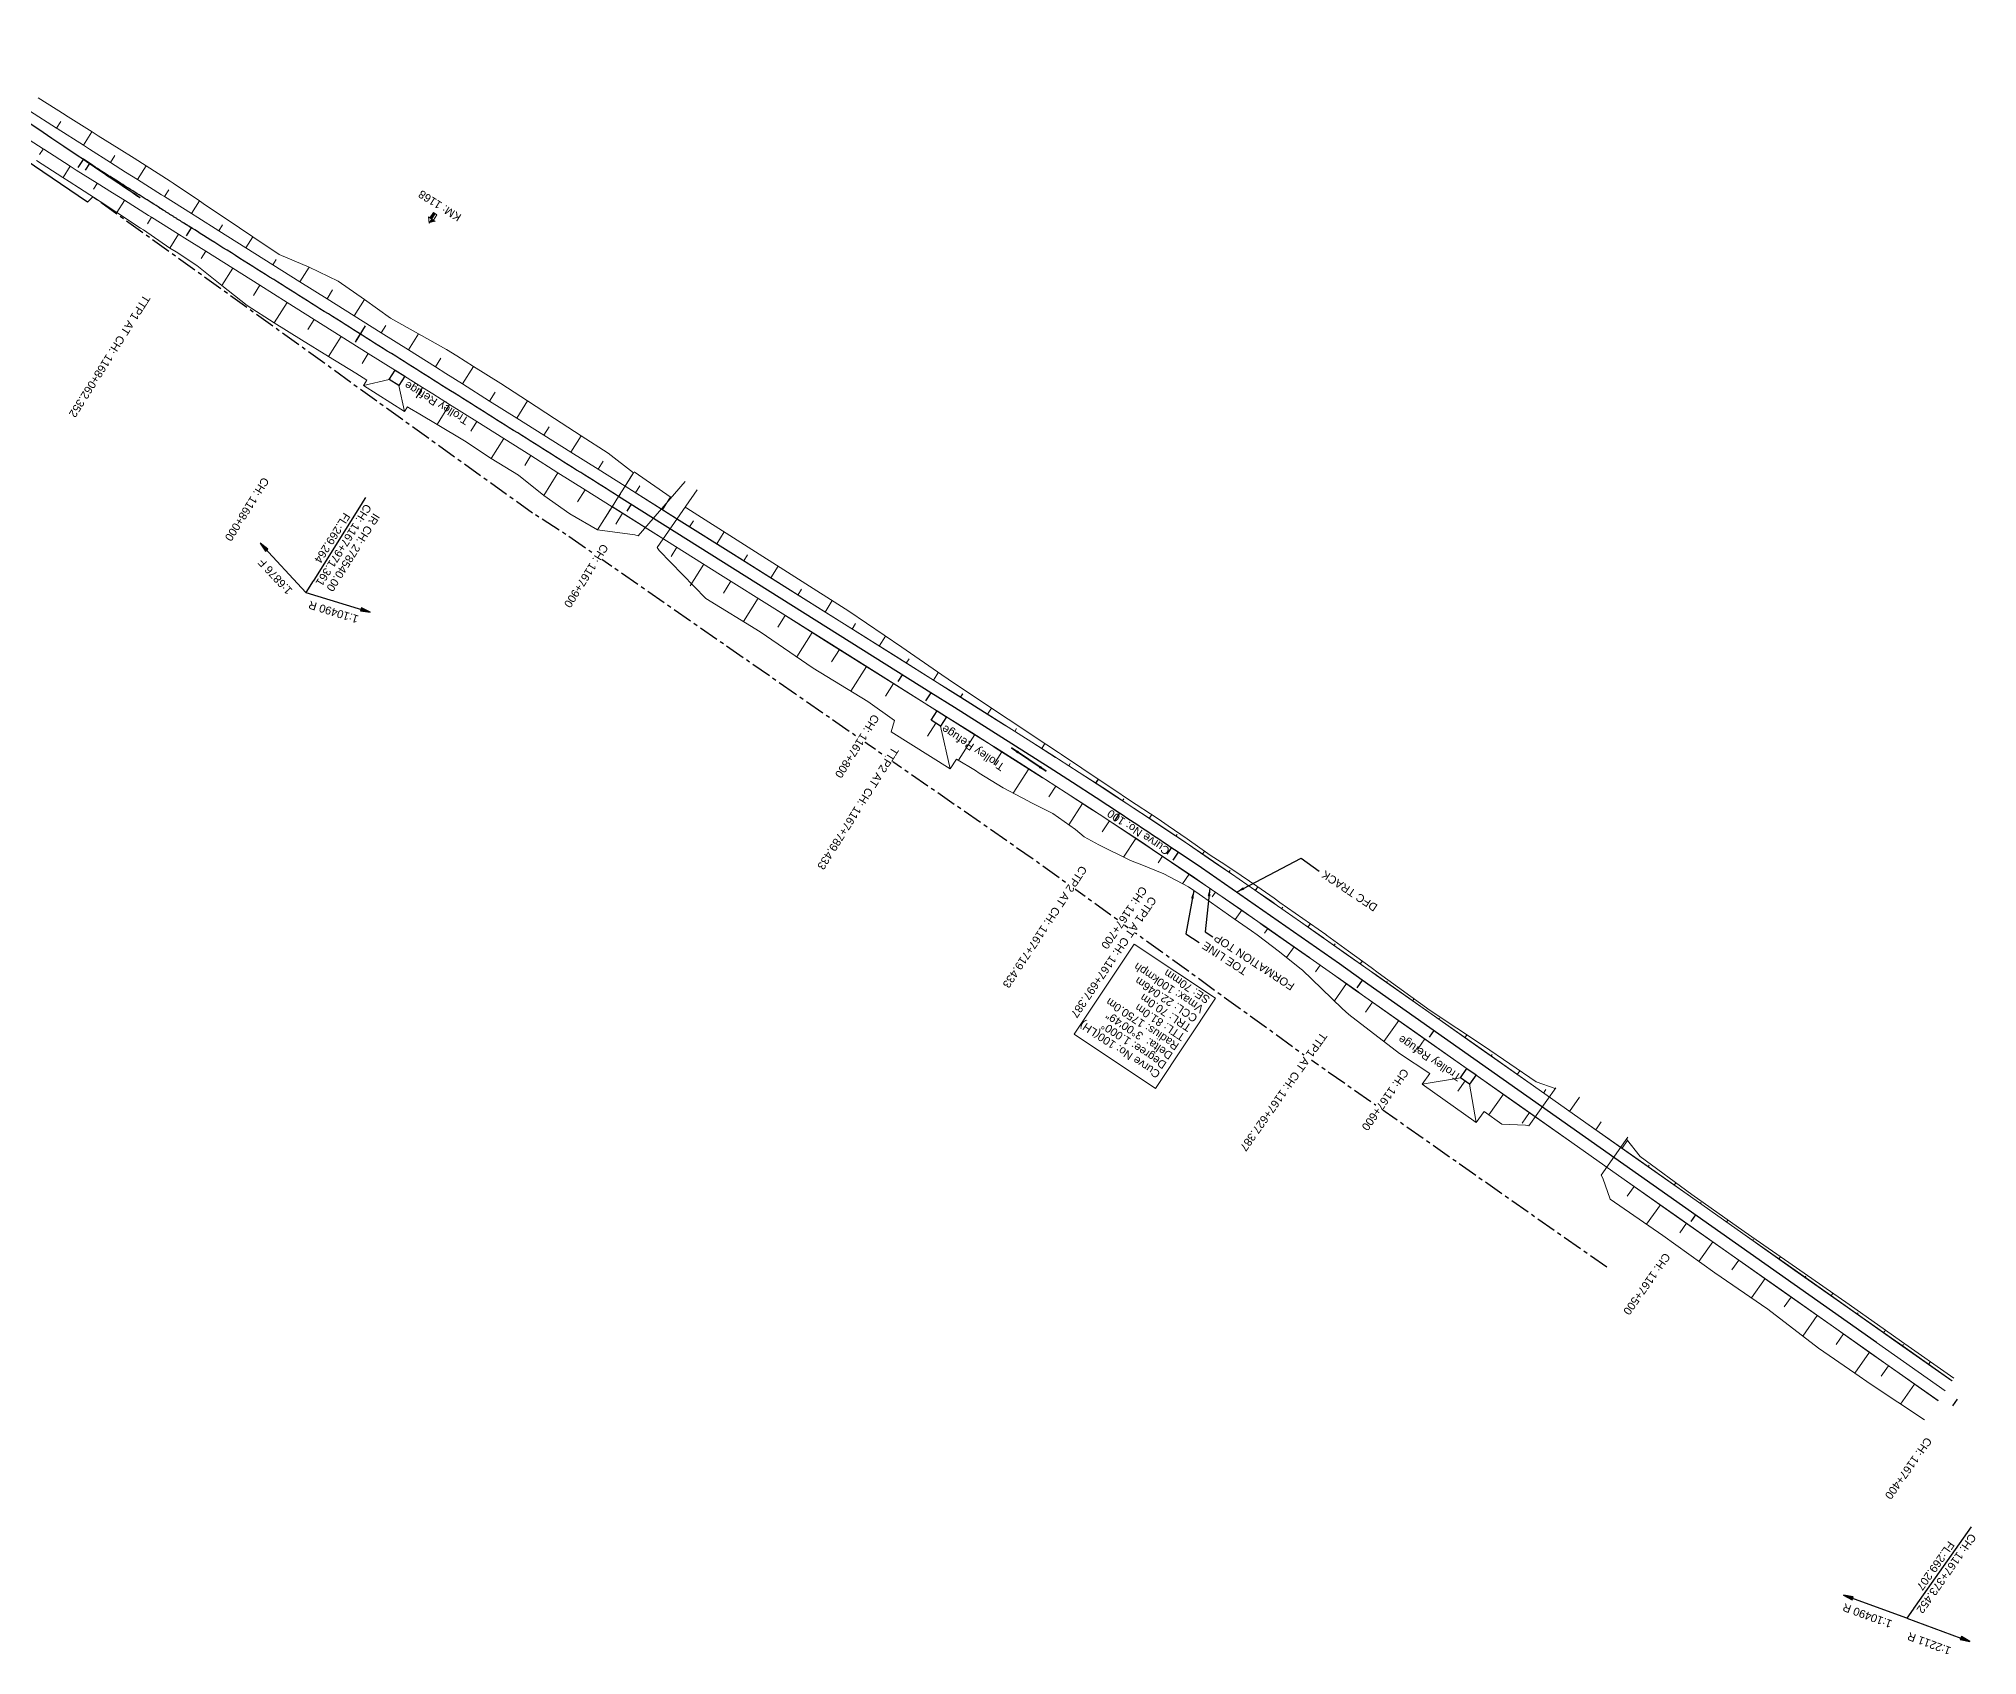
# Model space of a CAD drawing. Header units: metres. Extents: x 658374 to 662614, y 3366768 to 3369818.
# Drawn here: x 662008 to 662614, y 3366768 to 3367273 of the extents above; entities that cross this region are included whole.
import ezdxf
from ezdxf.enums import TextEntityAlignment as Align

# ---------------------------------------------------------------- set-up
doc = ezdxf.new("R2010")
doc.units = ezdxf.units.M
doc.header["$MEASUREMENT"] = 0
doc.linetypes.add('CENTER', pattern=[2, 1.25, -0.25, 0.25, -0.25])
for name, color, linetype, lineweight in [('_0', 7, 'Continuous', 0), ('C-ALIG-LABL-DG', 1, 'Continuous', 25), ('C-ALIG-LABL-DG-MARK', 1, 'Continuous', 25), ('Chainage', 7, 'Continuous', 0), ('Km post', 1, 'Continuous', 13), ('Proposed Curve_Details', 10, 'Continuous', 0), ('PROPOSED DFC TRACK', 1, 'Continuous', 0), ('PROPOSED DFCC TOE LINE', 239, 'Continuous', 0), ('PROPOSED DFCC TOE SLOPES', 239, 'Continuous', 0), ('PROPOSED DFCC TRACK', 1, 'Continuous', 0), ('PROPOSED GRADES IN PLAN', 10, 'Continuous', 0)]:
    doc.layers.add(name, color=color, linetype=linetype, lineweight=lineweight)
for name, color, linetype in [('DFCC Boundary', 6, 'CENTER'), ('PROPOSED DFCC FORMATION LINE', 187, 'Continuous'), ('PROPOSED FORMATION LINE - PLAN', 187, 'Continuous'), ('Trolley Refuse', 10, 'Continuous')]:
    doc.layers.add(name, color=color, linetype=linetype)
doc.styles.add('ARIAL', font='arial.ttf')
doc.styles.get("Standard").update_dxf_attribs({"font": 'arial.ttf'})
doc.styles.add('Style-Arial', font='arial.ttf')
doc.dimstyles.new('ISO-25', dxfattribs={"dimtxt": 2.5, "dimasz": 2.5, "dimexe": 1.25, "dimexo": 0.625, "dimtad": 1, "dimtxsty": 'Standard', "dimcen": 2.5, "dimadec": 0, "dimazin": 0, "dimtfac": 1, "dimtmove": 0, "dimatfit": 3, "dimfxl": 1, "dimarcsym": 0})

# ---------------------------------------------------------------- blocks, each defined once
blk = doc.blocks.new('Direction')
h = blk.add_hatch(color=256)
h.dxf.hatch_style = 1
h.paths.add_polyline_path([(-5.54, 0), (-4.75, -0.13), (-4.75, 0.13)])
blk.add_lwpolyline([(-5.54, 0), (-4.75, -0.13), (-4.75, 0.13)], close=True)
blk.add_lwpolyline([(0, 0), (-5.54, 0)])
blk = doc.blocks.new('Tick Hor')
blk.add_lwpolyline([(-0.5, 0), (0.5, 0)])
blk = doc.blocks.new('KM Post')
at = {"layer": 'Km post', "lineweight": 13}
h = blk.add_hatch(color=256, dxfattribs=at)
h.paths.add_polyline_path([(0, -8.9), (1.6, -8.9), (1.6, -3.8), (0, -3.8)])
h.paths.add_polyline_path([(0, -3.8), (0, 0), (-3.4, -3.8)])
for p, q in [((0, -8.9), (0, 0)), ((3.1, -3.8), (0, 0)), ((3.1, -3.8), (-3.4, -3.8))]:
    blk.add_line(p, q, dxfattribs=at)
blk.add_lwpolyline([(1.6, -3.8), (1.6, -8.9), (-1.6, -8.9), (-1.6, -3.8)], dxfattribs=at)

msp = doc.modelspace()

# ---------------------------------------------------------------- linework, layer by layer
msp.add_lwpolyline([(662023.4701, 3367222.2834), (661992.8327, 3367243.0475)])
at = {"linetype": 'CENTER', "ltscale": 5}
msp.add_lwpolyline([(662162.4923, 3367125.1074), (662025.097, 3367223.9655), (662023.4451, 3367222.3016)], dxfattribs=at)
at = {"layer": '_0', "color": 12, "linetype": 'Continuous', "lineweight": 0, "flags": 128}
msp.add_lwpolyline([(662603.7995, 3366850.8381), (662582.4051, 3366865.9181)], dxfattribs=at)
at = {"layer": 'C-ALIG-LABL-DG', "color": 1, "linetype": 'Continuous', "lineweight": 25}
for p, q in [((662024.0126, 3367234.3871), (662022.671, 3367232.2775)), ((662108.6316, 3367181.0992), (662107.3008, 3367178.9829)), ((662193.2847, 3367127.8651), (662191.9538, 3367125.7488)), ((662277.9377, 3367074.6311), (662276.6068, 3367072.5147)), ((662362.0698, 3367020.586), (662360.6738, 3367018.5121)), ((662444.1033, 3366963.4013), (662442.663, 3366961.3579)), ((662525.8395, 3366905.7888), (662524.3992, 3366903.7454)), ((662607.5757, 3366848.1764), (662606.1354, 3366846.133))]:
    msp.add_line(p, q, dxfattribs=at)
at = {"layer": 'C-ALIG-LABL-DG-MARK', "color": 1, "linetype": 'Continuous', "lineweight": 25}
for p, q in [((662022.0284, 3367235.6498), (662020.4169, 3367233.1193)), ((662055.8489, 3367214.2917), (662054.2519, 3367211.7521)), ((662286.8832, 3367069.0057), (662285.2862, 3367066.4661)), ((662345.8892, 3367031.3477), (662344.2417, 3367028.8405)), ((662364.2362, 3367019.1254), (662362.5572, 3367016.6392)), ((662421.7181, 3366979.1797), (662419.9897, 3366976.7276))]:
    msp.add_line(p, q, dxfattribs=at)
at = {"layer": 'Chainage', "color": 1, "linetype": 'Continuous', "lineweight": 0, "flags": 128}
msp.add_lwpolyline([(662188.8431, 3367129.4767), (662189.9078, 3367131.1697)], dxfattribs=at)
at = {"layer": 'DFCC Boundary', "lineweight": 25, "ltscale": 5, "flags": 128}
for points in [[(662244.674, 3367068.5157), (662172.2573, 3367118.8775), (662163.1289, 3367124.7071), (662162.3847, 3367125.1848)], [(662498.0965, 3366889.4249), (662402.0062, 3366956.8216), (662320.9687, 3367015.5234), (662244.674, 3367068.5157)]]:
    msp.add_lwpolyline(points, dxfattribs=at)
at = {"layer": 'Proposed Curve_Details'}
msp.add_lwpolyline([(662375.8271, 3366973.485), (662357.0794, 3366945.3209), (662331.6591, 3366962.2421), (662350.4069, 3366990.4062)], close=True, dxfattribs=at)
at = {"layer": 'PROPOSED DFCC FORMATION LINE', "lineweight": 0, "flags": 128}
for points in [[(662584.5656, 3366868.9832), (662573.2673, 3366876.9469), (662556.9201, 3366888.4694), (662540.5729, 3366899.9918), (662524.2256, 3366911.5143), (662507.8784, 3366923.0368), (662491.5311, 3366934.5593), (662475.1839, 3366946.0818), (662458.8367, 3366957.6043), (662442.4894, 3366969.1268), (662426.1422, 3366980.6493), (662423.8786, 3366982.2448), (662416.7252, 3366987.2858), (662409.7872, 3366992.1687), (662409.5667, 3366992.3237), (662402.4, 3366997.354), (662395.222, 3367002.3722), (662393.3899, 3367003.6489), (662388.0295, 3367007.3737), (662380.8195, 3367012.3541), (662376.9131, 3367015.0362), (662373.5889, 3367017.3087), (662366.3348, 3367022.2329), (662360.3214, 3367026.2758), (662357.1609, 3367028.3862), (662347.9486, 3367034.4816), (662343.6023, 3367037.3287), (662340.6099, 3367039.2789), (662333.2523, 3367044.0428), (662326.7769, 3367048.2029), (662325.8788, 3367048.7778), (662318.4926, 3367053.4885), (662311.0965, 3367058.1794), (662309.8828, 3367058.9472), (662303.6937, 3367062.8552), (662296.287, 3367067.5205), (662292.9555, 3367069.6163), (662288.8793, 3367072.1798), (662276.0247, 3367080.2635), (662259.0941, 3367090.9103), (662242.1635, 3367101.5572), (662225.2329, 3367112.204), (662208.3023, 3367122.8509), (662191.3718, 3367133.4977)], [(662584.5944, 3366869.0241), (662573.2961, 3366876.9877), (662556.9489, 3366888.5102), (662540.6017, 3366900.0327), (662524.2544, 3366911.5552), (662507.9072, 3366923.0777), (662491.5599, 3366934.6002), (662475.2127, 3366946.1227), (662458.8655, 3366957.6452), (662442.5182, 3366969.1677), (662426.171, 3366980.6901), (662423.9074, 3366982.2857), (662416.7539, 3366987.3267), (662409.816, 3366992.2096), (662409.5954, 3366992.3646), (662402.4287, 3366997.395), (662395.2506, 3367002.4132), (662393.4185, 3367003.69), (662388.058, 3367007.4148), (662380.8478, 3367012.3953), (662376.9413, 3367015.0774), (662373.6171, 3367017.35), (662366.3627, 3367022.2743), (662360.3492, 3367026.3173), (662357.1887, 3367028.4278), (662347.976, 3367034.5234), (662343.6296, 3367037.3705), (662340.6372, 3367039.3208), (662333.2794, 3367044.0848), (662326.8039, 3367048.245), (662325.9058, 3367048.8199), (662318.5194, 3367053.5307), (662311.1232, 3367058.2217), (662309.9095, 3367058.9894), (662303.7203, 3367062.8975), (662296.3136, 3367067.5628), (662292.9821, 3367069.6587), (662288.9059, 3367072.2222), (662276.0513, 3367080.3058), (662259.1207, 3367090.9527), (662242.1901, 3367101.5995), (662225.2595, 3367112.2463), (662208.329, 3367122.8932), (662191.3984, 3367133.54)], [(662580.2158, 3366862.8121), (662568.9176, 3366870.7758), (662552.5704, 3366882.2983), (662536.2231, 3366893.8208), (662519.8759, 3366905.3433), (662503.5286, 3366916.8657), (662487.1814, 3366928.3882), (662470.8342, 3366939.9107), (662454.4869, 3366951.4332), (662438.1397, 3366962.9557), (662421.7924, 3366974.4782), (662419.5288, 3366976.0737), (662412.3773, 3366981.1134), (662405.445, 3366985.9923), (662405.2247, 3366986.1472), (662398.0676, 3366991.1707), (662390.9032, 3366996.1794), (662389.0752, 3366997.4533), (662383.7281, 3367001.1688), (662376.5395, 3367006.1344), (662372.6463, 3367008.8075), (662369.3342, 3367011.0717), (662362.1094, 3367015.976), (662356.1219, 3367020.0015), (662352.975, 3367022.1028), (662343.8023, 3367028.172), (662339.4741, 3367031.0073), (662336.4933, 3367032.9499), (662329.1614, 3367037.6972), (662322.7055, 3367041.8448), (662321.8098, 3367042.4181), (662314.4414, 3367047.1174), (662307.0594, 3367051.7994), (662305.8475, 3367052.566), (662299.6665, 3367056.4689), (662292.2658, 3367061.1304), (662288.9357, 3367063.2254), (662284.8601, 3367065.7885), (662272.0055, 3367073.8722), (662255.0749, 3367084.519), (662238.1443, 3367095.1659), (662221.2138, 3367105.8127), (662204.2832, 3367116.4596), (662187.3526, 3367127.1064)], [(662580.2447, 3366862.853), (662568.9464, 3366870.8167), (662552.5992, 3366882.3391), (662536.2519, 3366893.8616), (662519.9047, 3366905.3841), (662503.5574, 3366916.9066), (662487.2102, 3366928.4291), (662470.863, 3366939.9516), (662454.5157, 3366951.4741), (662438.1685, 3366962.9966), (662421.8212, 3366974.5191), (662419.5576, 3366976.1146), (662412.4061, 3366981.1543), (662405.4737, 3366986.0332), (662405.2534, 3366986.1881), (662398.0963, 3366991.2117), (662390.9318, 3366996.2204), (662389.1038, 3366997.4944), (662383.7566, 3367001.2099), (662376.5678, 3367006.1756), (662372.6745, 3367008.8487), (662369.3624, 3367011.113), (662362.1373, 3367016.0174), (662356.1497, 3367020.043), (662353.0028, 3367022.1444), (662343.8298, 3367028.2137), (662339.5014, 3367031.0491), (662336.5205, 3367032.9918), (662329.1885, 3367037.7392), (662322.7324, 3367041.8869), (662321.8367, 3367042.4602), (662314.4683, 3367047.1596), (662307.0861, 3367051.8417), (662305.8742, 3367052.6083), (662299.6932, 3367056.5112), (662292.2924, 3367061.1727), (662288.9623, 3367063.2677), (662284.8867, 3367065.8309), (662272.0321, 3367073.9145), (662255.1015, 3367084.5614), (662238.171, 3367095.2082), (662221.2404, 3367105.855), (662204.3098, 3367116.5019), (662187.3792, 3367127.1487)]]:
    msp.add_lwpolyline(points, dxfattribs=at)
at = {"layer": 'PROPOSED DFCC TOE LINE', "lineweight": 0, "flags": 128}
for points in [[(662117.7, 3367166.8333), (662109.6282, 3367164.9964)], [(662123.4037, 3367158.3349), (662122.4992, 3367156.8975), (662109.6282, 3367164.9964), (662110.6503, 3367166.6208)], [(662120.6623, 3367164.9692), (662122.4992, 3367156.8975)], [(662194.1957, 3367137.9883), (662194.1957, 3367137.9883), (662205.8296, 3367130.0201)], [(662210.2066, 3367127.0222), (662210.7091, 3367126.6781), (662227.5892, 3367115.951), (662244.4562, 3367105.2031), (662261.3279, 3367094.4625), (662277.8642, 3367083.1887), (662290.4022, 3367074.6016), (662294.357, 3367071.8445), (662297.6287, 3367069.6526), (662304.9322, 3367064.8192), (662311.0357, 3367060.7703), (662312.2328, 3367059.9751), (662319.5306, 3367055.121), (662326.8473, 3367050.2915), (662327.7355, 3367049.6998), (662334.1425, 3367045.4237), (662341.439, 3367040.5536), (662344.4062, 3367038.5596), (662348.7194, 3367035.6546), (662357.9635, 3367029.5908), (662361.0928, 3367027.4284), (662367.0553, 3367023.2998), (662374.2234, 3367018.2389), (662377.5838, 3367016.0153), (662381.5452, 3367013.4087), (662388.7992, 3367008.484), (662394.1569, 3367004.7503), (662395.988, 3367003.4706), (662403.1617, 3366998.4411), (662410.3239, 3366993.4009), (662410.5443, 3366993.2455), (662417.3962, 3366988.2385), (662424.4577, 3366983.0664), (662426.6921, 3366981.4295), (662442.9044, 3366969.7155), (662459.5455, 3366958.6099), (662476.0709, 3366947.3402), (662481.9837, 3366945.2734)], [(662194.4247, 3367118.3224), (662182.8168, 3367119.8937)], [(662275.552, 3367060.3261), (662267.1858, 3367066.2079), (662250.1427, 3367076.6758), (662233.6356, 3367087.996), (662216.6044, 3367098.4829), (662201.9906, 3367113.391)], [(662274.5747, 3367056.7194), (662275.552, 3367060.3261)], [(662289.9669, 3367058.5007), (662293.0036, 3367045.1621)], [(662294.9568, 3367048.2668), (662293.0036, 3367045.1621), (662274.5747, 3367056.7194)], [(662442.8049, 3366949.9408), (662433.3758, 3366956.1971), (662417.5031, 3366968.3928), (662415.4847, 3366970.3363), (662409.1196, 3366976.4884), (662402.8922, 3366982.3613), (662402.6806, 3366982.5283), (662395.821, 3366987.9642), (662388.9015, 3366993.3092), (662387.0736, 3366994.5792), (662381.7264, 3366998.2813), (662374.5763, 3367003.2815), (662370.7159, 3367005.9896), (662367.4347, 3367008.2872), (662359.7127, 3367012.427), (662352.8918, 3367015.1757), (662349.2609, 3367016.5276), (662339.4145, 3367021.4948), (662334.8418, 3367023.9141), (662332.1238, 3367026.2322), (662324.9972, 3367031.2378), (662318.1403, 3367034.7157), (662317.189, 3367035.196), (662309.4739, 3367039.305), (662302.0582, 3367043.896), (662300.8411, 3367044.6491), (662294.9568, 3367048.2668)], [(662459.758, 3366938.1496), (662457.3358, 3366934.7132), (662440.4573, 3366946.6102), (662442.8049, 3366949.9408)], [(662452.4064, 3366948.6788), (662440.4573, 3366946.6102)], [(662455.2672, 3366946.6623), (662457.3358, 3366934.7132)], [(662472.6775, 3366933.8563), (662465.3265, 3366934.1436), (662459.758, 3366938.1496)], [(662504.2963, 3366929.4788), (662508.5665, 3366924.0131), (662524.7227, 3366912.2195), (662541.0298, 3366900.6401), (662557.4377, 3366889.2036), (662573.8461, 3366877.768), (662585.1576, 3366869.8232)], [(662575.65, 3366856.3344), (662564.277, 3366864.192), (662548.3822, 3366876.3564), (662531.8785, 3366887.657), (662515.643, 3366899.338), (662499.2083, 3366910.7364), (662496.9102, 3366917.2264)], [(662585.1576, 3366869.8232), (662590.1974, 3366866.2552), (662606.5516, 3366854.7426)], [(662597.3858, 3366841.7389), (662597.3858, 3366841.7389), (662580.7162, 3366852.804), (662575.6502, 3366856.3347)]]:
    msp.add_lwpolyline(points, dxfattribs=at)
at = {"layer": 'PROPOSED DFCC TOE LINE', "lineweight": 0}
for points in [[(662007.9592, 3367254.9061, 267.113), (662016.3956, 3367249.5825, 267.0697), (662016.5827, 3367249.4648, 267.0688), (662024.842, 3367244.2754, 267.0311), (662026.7444, 3367243.055, 267.035), (662033.2882, 3367238.965, 267.0079), (662038.0419, 3367236.0256, 266.9793), (662041.7339, 3367233.6429, 267.0013), (662049.2627, 3367228.8543, 267.0209), (662050.1509, 3367228.2632, 267.0346), (662058.4525, 3367222.688, 267.1858), (662060.3246, 3367221.409, 267.2293), (662066.7728, 3367217.1343, 267.324), (662075.0325, 3367211.4841, 267.5192), (662083.3576, 3367205.9377, 267.6529), (662092.6977, 3367202.0054, 266.8334), (662101.742, 3367197.6026, 266.2918), (662109.9539, 3367191.8763, 266.5319), (662118.1064, 3367186.0554, 266.8278), (662126.8553, 3367181.1831, 266.5634), (662135.5547, 3367176.2319, 266.3457), (662138.7836, 3367174.2811, 266.3128), (662144.0564, 3367170.9664, 266.3103), (662152.5224, 3367165.6441, 266.3063), (662160.902, 3367160.1844, 266.3835), (662169.2869, 3367154.7332, 266.4557), (662177.677, 3367149.2901, 266.5231), (662186.067, 3367143.8471, 266.5905), (662194.0514, 3367137.7588, 267.0389), (662193.2235, 3367136.4424, 267.8165), (662192.0828, 3367134.6284, 268.8879), (662191.3984, 3367133.54, 269.5308), (662189.3755, 3367130.3232, 269.6574), (662187.3526, 3367127.1064, 269.5308), (662186.6681, 3367126.018, 268.8879), (662185.5274, 3367124.204, 267.8165), (662182.8168, 3367119.8937, 265.2706)], [(662110.6503, 3367166.6208, 265.8575), (662107.2677, 3367168.8197, 265.887), (662098.7518, 3367174.0628, 265.8374), (662090.236, 3367179.3059, 265.7879), (662081.7202, 3367184.5489, 265.7383), (662073.3188, 3367189.9739, 265.7961), (662065.4457, 3367196.239, 266.3502), (662057.5861, 3367202.5257, 266.9171), (662051.1331, 3367206.7925, 267.0038), (662049.1835, 3367207.9491, 266.9779), (662040.9209, 3367213.6031, 267.1861), (662040.0289, 3367214.1914, 267.199), (662032.5651, 3367219.1197, 267.3069), (662028.8745, 3367221.5295, 267.3466), (662024.1923, 3367224.6194, 267.408), (662017.6574, 3367228.7863, 267.4261), (662015.7479, 3367230.016, 267.431), (662007.5162, 3367235.336, 267.4516)], [(662110.6503, 3367166.6208, 265.8575), (662107.2677, 3367168.8197, 265.887), (662098.7518, 3367174.0628, 265.8374), (662090.236, 3367179.3059, 265.7879), (662081.7202, 3367184.5489, 265.7383), (662073.3188, 3367189.9739, 265.7961), (662065.4457, 3367196.239, 266.3502), (662057.5861, 3367202.5257, 266.9171), (662051.1331, 3367206.7925, 267.0038), (662049.1835, 3367207.9491, 266.9779), (662040.9209, 3367213.6031, 267.1861), (662040.0289, 3367214.1914, 267.199), (662032.5651, 3367219.1197, 267.3069), (662028.8745, 3367221.5295, 267.3466), (662024.1923, 3367224.6194, 267.408), (662020.6333, 3367226.8887, 267.4179)], [(662182.8168, 3367119.8937, 265.2706), (662174.1714, 3367124.9306, 265.1047), (662165.9675, 3367130.6698, 265.3535), (662158.1263, 3367136.9856, 265.943), (662149.5621, 3367142.1517, 265.8533), (662141.261, 3367147.7362, 266.0109), (662132.6496, 3367152.8273, 265.8769), (662127.2862, 3367155.998, 265.7934), (662124.0402, 3367157.9216, 265.7428), (662123.4037, 3367158.3349, 265.7482)]]:
    msp.add_polyline3d(points, dxfattribs=at)
at = {"layer": 'PROPOSED DFCC TOE SLOPES', "linetype": 'Continuous', "lineweight": 0}
for p, q in [((662015.0415, 3367247.5375, 268.296), (662013.717, 3367245.4738, 269.5221)), ((662022.1405, 3367240.0845, 269.5242), (662024.8217, 3367244.2882, 267.0312)), ((662008.4758, 3367237.1749, 268.4845), (662009.5912, 3367238.9129, 269.5171)), ((662018.0148, 3367233.5237, 269.5192), (662015.774, 3367229.9992, 267.4309)), ((662031.9279, 3367236.8455, 268.2671), (662030.5791, 3367234.7189, 269.5263)), ((662039.0301, 3367229.3727, 269.5284), (662041.7288, 3367233.6462, 267.0013)), ((662025.3424, 3367226.3933, 268.465), (662026.469, 3367228.1828, 269.5223)), ((662034.9399, 3367222.8683, 269.5256), (662032.5843, 3367219.107, 267.3066)), ((662048.8196, 3367226.152, 268.2826), (662047.4895, 3367224.04, 269.5305)), ((662055.9537, 3367218.7147, 269.5327), (662058.4528, 3367222.6878, 267.1858)), ((662042.178, 3367215.5799, 268.3573), (662043.4193, 3367217.5674, 269.529)), ((662065.5959, 3367215.2628, 268.4294), (662064.419, 3367213.3913, 269.5348)), ((662051.9034, 3367212.2739, 269.5324), (662049.1932, 3367207.9433, 266.978)), ((662072.8843, 3367208.0679, 269.5369), (662075.0325, 3367211.4841, 267.5192)), ((662058.9805, 3367204.741, 268.2259), (662060.3732, 3367206.9577, 269.5348)), ((662082.3536, 3367204.3411, 268.596), (662081.3495, 3367202.7445, 269.539)), ((662068.8385, 3367201.6343, 269.5369), (662065.4457, 3367196.239, 266.3502)), ((662089.8148, 3367197.4211, 269.5411), (662092.6977, 3367202.0054, 266.8334)), ((662075.3113, 3367193.1424, 267.6676), (662077.3038, 3367196.3108, 269.539)), ((662085.769, 3367190.9874, 269.5411), (662081.7202, 3367184.5489, 265.7383)), ((662100.0111, 3367194.8501, 267.9175), (662098.2801, 3367192.0976, 269.5433)), ((662106.7454, 3367186.7742, 269.5454), (662109.9539, 3367191.8763, 266.5319)), ((662092.2352, 3367182.4849, 267.6656), (662094.2343, 3367185.664, 269.5433)), ((662102.6996, 3367180.3406, 269.5454), (662098.7518, 3367174.0628, 265.8374)), ((662116.6585, 3367183.7531, 268.1876), (662115.2107, 3367181.4508, 269.5475)), ((662123.676, 3367176.1274, 269.5496), (662126.8553, 3367181.1831, 266.5634)), ((662109.2163, 3367171.9185, 267.7173), (662111.1649, 3367175.0172, 269.5475)), ((662133.848, 3367173.5179, 267.9487), (662132.1413, 3367170.804, 269.5517)), ((662140.6066, 3367165.4805, 269.5505), (662144.0564, 3367170.9664, 266.3103)), ((662126.0679, 3367161.1459, 267.6473), (662128.0955, 3367164.3703, 269.5517)), ((662150.7972, 3367162.9006, 267.9268), (662149.0719, 3367160.1571, 269.5472)), ((662136.5608, 3367159.0469, 269.5505), (662132.6496, 3367152.8273, 265.8769)), ((662157.5372, 3367154.8337, 269.5439), (662160.902, 3367160.1844, 266.3835)), ((662143.1436, 3367150.7299, 267.779), (662145.0261, 3367153.7235, 269.5472)), ((662153.4914, 3367148.4001, 269.5439), (662149.5621, 3367142.1517, 265.8533)), ((662167.6447, 3367152.1217, 267.9982), (662166.0025, 3367149.5103, 269.5406)), ((662174.4678, 3367144.1869, 269.5373), (662177.677, 3367149.2901, 266.5231)), ((662160.0415, 3367140.0311, 267.7418), (662161.9567, 3367143.0767, 269.5406)), ((662170.422, 3367137.7532, 269.5373), (662165.9675, 3367130.6698, 265.3535)), ((662184.5001, 3367141.3552, 268.0623), (662182.9331, 3367138.8634, 269.5341)), ((662191.3984, 3367133.54, 269.5308), (662194.0514, 3367137.7588, 267.0389)), ((662176.5293, 3367128.6802, 267.3194), (662178.8873, 3367132.4298, 269.5341)), ((662187.3526, 3367127.1064, 269.5308), (662182.8168, 3367119.8937, 265.2706))]:
    msp.add_line(p, q, dxfattribs=at)
at = {"layer": 'PROPOSED DFCC TOE SLOPES', "linetype": 'Continuous', "lineweight": 0, "flags": 128}
for points in [[(662194.6078, 3367131.4627), (662195.9799, 3367133.6446)], [(662190.6153, 3367125.1137), (662188.4507, 3367121.6716)], [(662203.0731, 3367126.1393), (662205.6087, 3367130.1714)], [(662211.5384, 3367120.8158), (662212.737, 3367122.7218)], [(662220.0037, 3367115.4924), (662222.3756, 3367119.2642)], [(662207.5459, 3367114.4669), (662205.7511, 3367111.6129)], [(662228.469, 3367110.169), (662229.6411, 3367112.0328)], [(662216.0112, 3367109.1434), (662211.7748, 3367102.4067)], [(662236.9343, 3367104.8456), (662239.2467, 3367108.5227)], [(662224.4765, 3367103.82), (662222.1681, 3367100.1492)], [(662245.3996, 3367099.5222), (662246.5403, 3367101.3361)], [(662232.9417, 3367098.4966), (662228.3753, 3367091.235)], [(662253.8649, 3367094.1987), (662256.1169, 3367097.7798)], [(662241.407, 3367093.1732), (662239.0989, 3367089.5027)], [(662249.8723, 3367087.8498), (662245.0443, 3367080.1722)], [(662262.3302, 3367088.8753), (662263.4094, 3367090.5915)], [(662258.3376, 3367082.5263), (662255.869, 3367078.6007)], [(662270.7955, 3367083.5519), (662272.7568, 3367086.6707)], [(662266.8029, 3367077.2029), (662261.9218, 3367069.441)], [(662279.2608, 3367078.2285), (662280.1407, 3367079.6277)], [(662275.2682, 3367071.8795), (662272.7927, 3367067.943)], [(662287.7261, 3367072.9051), (662289.2774, 3367075.3719)], [(662287.7264, 3367072.9049), (662289.2779, 3367075.3716)], [(662296.1912, 3367067.5807), (662296.8627, 3367068.6483)], [(662296.1936, 3367067.5792), (662296.8659, 3367068.6462)], [(662304.6544, 3367062.2486), (662305.8784, 3367064.1914)], [(662304.6594, 3367062.2454), (662305.8865, 3367064.1861)], [(662288.4838, 3367059.4337), (662285.9199, 3367055.3609)], [(662313.1117, 3367056.9013), (662313.6656, 3367057.7774)], [(662313.119, 3367056.8966), (662313.6749, 3367057.7713)], [(662300.6539, 3367055.9046), (662295.5882, 3367047.8786)], [(662321.5588, 3367051.5329), (662322.5659, 3367053.1175)], [(662321.5685, 3367051.5268), (662322.5802, 3367053.1081)], [(662309.0999, 3367050.5644), (662306.5897, 3367046.6045)], [(662329.9919, 3367046.1375), (662330.4529, 3367046.858)], [(662330.0047, 3367046.1292), (662330.4685, 3367046.8477)], [(662317.5313, 3367045.2061), (662312.6796, 3367037.5977)], [(662325.9435, 3367039.824), (662323.7464, 3367036.4053)], [(662338.4062, 3367040.7057), (662339.2508, 3367042.0141)], [(662338.4203, 3367040.6966), (662339.2706, 3367042.0009)], [(662334.3316, 3367034.4091), (662329.9964, 3367027.7264)], [(662346.7975, 3367035.2356), (662347.1856, 3367035.8309)], [(662346.8169, 3367035.2229), (662347.2086, 3367035.8156)], [(662342.692, 3367028.9591), (662340.4515, 3367025.5453)], [(662355.1601, 3367029.7101), (662355.9528, 3367030.9097)], [(662355.1759, 3367029.6996), (662355.9747, 3367030.8954)], [(662351.0176, 3367023.4579), (662347.1281, 3367017.6036)], [(662363.4911, 3367024.1447), (662363.8618, 3367024.6996)], [(662363.5094, 3367024.1324), (662363.8833, 3367024.6849)], [(662359.3157, 3367017.9144), (662357.9067, 3367015.8185)], [(662371.7918, 3367018.5286), (662372.4452, 3367019.4944)], [(662371.8069, 3367018.5183), (662372.4648, 3367019.4806)], [(662367.5814, 3367012.322), (662365.5312, 3367009.3077)], [(662380.0618, 3367012.8743), (662380.418, 3367013.3952)], [(662380.0761, 3367012.8645), (662380.4348, 3367013.3839)], [(662375.8216, 3367006.6879), (662374.8294, 3367005.2439)], [(662388.3049, 3367007.1823), (662389.0723, 3367008.2937)], [(662388.3163, 3367007.1744), (662389.0878, 3367008.2829)], [(662384.0376, 3367001.0147), (662382.0077, 3366998.0866)], [(662396.524, 3367001.4619), (662396.9059, 3367002.0106)], [(662396.5321, 3367001.4563), (662396.9154, 3367002.0039)], [(662392.2356, 3366995.3089), (662391.1983, 3366993.8226)], [(662404.7248, 3366995.7222), (662405.484, 3366996.8069)], [(662404.7305, 3366995.7182), (662405.4916, 3366996.8015)], [(662400.4214, 3366989.5797), (662398.0499, 3366986.1979)], [(662412.9126, 3366989.9691), (662413.2715, 3366990.4798)], [(662412.9159, 3366989.9667), (662413.2753, 3366990.477)], [(662421.0918, 3366984.2086), (662421.7065, 3366985.0815)], [(662421.0929, 3366984.2079), (662421.7079, 3366985.0805)], [(662408.5991, 3366983.8337), (662407.1497, 3366981.7733)], [(662429.2667, 3366978.4469), (662429.5288, 3366978.8187)], [(662429.2668, 3366978.4469), (662429.5289, 3366978.8187)], [(662416.7727, 3366978.0771), (662413.0065, 3366972.7315)], [(662437.4404, 3366972.6856), (662437.8971, 3366973.3335)], [(662424.9459, 3366972.3166), (662422.7416, 3366969.1891)], [(662445.6141, 3366966.9244), (662445.8496, 3366967.2586)], [(662433.1195, 3366966.5554), (662428.4734, 3366959.9639)], [(662441.2931, 3366960.7941), (662438.9278, 3366957.4384)], [(662453.7877, 3366961.1631), (662454.4057, 3366962.04)], [(662461.9613, 3366955.4019), (662462.3327, 3366955.9289)], [(662470.1349, 3366949.6406), (662470.9669, 3366950.821)], [(662453.8368, 3366947.6706), (662451.5922, 3366944.486)], [(662465.814, 3366943.5104), (662461.2691, 3366937.0625)], [(662478.3085, 3366943.8794), (662479.066, 3366944.954)], [(662486.4821, 3366938.1181), (662489.6394, 3366942.5974)], [(662473.9876, 3366937.7492), (662471.7023, 3366934.5069)], [(662494.6558, 3366932.3569), (662496.4087, 3366934.8439)], [(662502.8294, 3366926.5956), (662504.5935, 3366929.0984)], [(662511.003, 3366920.8344), (662511.3288, 3366921.2967)], [(662506.6821, 3366914.7042), (662504.5159, 3366911.6309)], [(662519.1766, 3366915.0732), (662519.7327, 3366915.8621)], [(662514.8557, 3366908.9429), (662510.567, 3366902.8585)], [(662527.3502, 3366909.3119), (662527.5949, 3366909.6591)], [(662523.0293, 3366903.1817), (662520.8878, 3366900.1435)], [(662535.5239, 3366903.5507), (662535.9932, 3366904.2165)], [(662531.2029, 3366897.4205), (662526.864, 3366891.2648)], [(662543.6975, 3366897.7894), (662543.9318, 3366898.1218)], [(662539.3766, 3366891.6592), (662537.2048, 3366888.5781)], [(662551.8711, 3366892.0282), (662552.3699, 3366892.7359)], [(662547.5502, 3366885.898), (662543.2849, 3366879.8467)], [(662560.0447, 3366886.2669), (662560.3094, 3366886.6424)], [(662555.7238, 3366880.1367), (662553.5721, 3366877.084)], [(662568.2183, 3366880.5057), (662568.7782, 3366881.3)], [(662563.8974, 3366874.3755), (662559.3677, 3366867.9491)], [(662576.392, 3366874.7444), (662576.6832, 3366875.1576)], [(662584.5656, 3366868.9832), (662585.1576, 3366869.8232)], [(662572.071, 3366868.6142), (662569.7467, 3366865.3166)], [(662590.4931, 3366864.8663), (662590.7712, 3366865.2609)], [(662580.2447, 3366862.853), (662575.65, 3366856.3344)], [(662586.1145, 3366858.6544), (662583.8496, 3366855.441)], [(662598.6667, 3366859.1051), (662599.2264, 3366859.8992)], [(662594.2881, 3366852.8931), (662589.9194, 3366846.6951)]]:
    msp.add_lwpolyline(points, dxfattribs=at)
at = {"layer": 'PROPOSED DFCC TRACK', "color": 12, "lineweight": 30, "flags": 128}
msp.add_lwpolyline([(662582.407, 3366865.9168), (662421.7181, 3366979.1797), (662414.5656, 3366984.2201), (662407.41, 3366989.2559), (662400.2482, 3366994.2828), (662393.0769, 3366999.2963), (662385.8931, 3367004.2918), (662378.6937, 3367009.2648), (662371.4757, 3367014.2108), (662364.236, 3367019.1252, 0.00314937), (662345.8892, 3367031.3477), (662338.5652, 3367036.1354), (662331.2204, 3367040.891), (662323.8578, 3367045.619), (662316.4804, 3367050.324), (662309.0913, 3367055.0105), (662301.6934, 3367059.6832), (662294.2897, 3367064.3466), (662286.883, 3367069.0054), (662189.3755, 3367130.3232)], format="xyb", dxfattribs=at)
at = {"layer": 'PROPOSED DFCC TRACK', "linetype": 'Continuous', "flags": 128}
for points, elevation in [([(662210.1195, 3367135.0194), (662195.5047, 3367117.9877), (662194.4247, 3367118.3224)], 270.1033), ([(662213.933, 3367132.389), (662201.4197, 3367114.367), (662201.9906, 3367113.391)], 269.682), ([(662482.147, 3366945.505), (662473.7901, 3366933.655), (662472.6775, 3366933.8563)], 269.477), ([(662504.7039, 3366930.0569), (662496.3471, 3366918.2068), (662496.9102, 3366917.2264)], 269.952)]:
    msp.add_lwpolyline(points, dxfattribs=dict(at, elevation=elevation))
at = {"layer": 'PROPOSED DFCC TRACK', "lineweight": 30}
msp.add_rational_spline([(662189.3755, 3367130.3232), (662122.6122, 3367172.3074), (662055.8489, 3367214.2917), (662053.7326, 3367215.6226), (662051.6163, 3367216.9535), (662049.5003, 3367218.2848), (662047.3842, 3367219.6161), (662045.2687, 3367220.9482), (662043.1531, 3367222.2802), (662041.0383, 3367223.6134), (662038.9234, 3367224.9466), (662036.8095, 3367226.2813), (662034.6956, 3367227.616), (662032.5829, 3367228.9525), (662030.4702, 3367230.2891), (662028.3589, 3367231.628), (662026.2476, 3367232.9668), (662024.138, 3367234.3083), (662022.0284, 3367235.6498), (661945.8186, 3367284.1844), (661872.2145, 3367336.5865), (661870.1789, 3367338.0378), (661868.1433, 3367339.4892), (661866.1095, 3367340.943), (661864.0757, 3367342.3969), (661862.0435, 3367343.853), (661860.0113, 3367345.309), (661857.9804, 3367346.7669), (661855.9495, 3367348.2247), (661853.9196, 3367349.684), (661851.8897, 3367351.1434), (661849.8606, 3367352.6038), (661847.8316, 3367354.0642), (661845.803, 3367355.5253), (661843.7744, 3367356.9864), (661841.7461, 3367358.4479), (661839.7178, 3367359.9094), (661344.8608, 3367716.4989), (660850.0038, 3368073.0883), (660847.9755, 3368074.5498), (660845.9472, 3368076.0114), (660843.9187, 3368077.4727), (660841.8903, 3368078.934), (660839.8615, 3368080.3948), (660837.8328, 3368081.8557), (660835.8036, 3368083.316), (660833.7744, 3368084.7762), (660831.7446, 3368086.2356), (660829.7148, 3368087.695), (660827.6842, 3368089.1533), (660825.6536, 3368090.6117), (660823.6222, 3368092.0687), (660821.5907, 3368093.5258), (660819.5581, 3368094.9814), (660817.5256, 3368096.437), (660808.4584, 3368102.9249), (660799.3672, 3368109.3791), (660797.3281, 3368110.8255), (660795.289, 3368112.2719), (660793.2488, 3368113.7168), (660791.2087, 3368115.1617), (660789.1676, 3368116.6054), (660787.1266, 3368118.049), (660785.0848, 3368119.4916), (660783.043, 3368120.9341), (660781.0006, 3368122.3759), (660778.9582, 3368123.8176), (660776.9153, 3368125.2587), (660774.8725, 3368126.6997), (660772.8293, 3368128.1404), (660770.7862, 3368129.5811), (660768.7429, 3368131.0215), (660766.6995, 3368132.462), (659684.5244, 3368895.3228), (658602.3493, 3369658.1836)], [1, 1, 1, 1, 1, 1, 1, 1, 1, 1, 1, 1, 1, 1, 1, 1, 1, 1, 1, 0.99966696057, 1, 1, 1, 1, 1, 1, 1, 1, 1, 1, 1, 1, 1, 1, 1, 1, 1, 1, 1, 1, 1, 1, 1, 1, 1, 1, 1, 1, 1, 1, 1, 1, 1, 1, 1, 0.999998273534, 1, 1, 1, 1, 1, 1, 1, 1, 1, 1, 1, 1, 1, 1, 1, 1, 1, 1, 1], degree=2, knots=[0, 0, 0, 1, 1, 2, 2, 3, 3, 4, 4, 5, 5, 6, 6, 7, 7, 8, 8, 9, 9, 9.05161844, 9.05161844, 10.05161844, 10.05161844, 11.05161844, 11.05161844, 12.05161844, 12.05161844, 13.05161844, 13.05161844, 14.05161844, 14.05161844, 15.05161844, 15.05161844, 16.05161844, 16.05161844, 17.05161844, 17.05161844, 18.05161844, 18.05161844, 19.05161844, 19.05161844, 20.05161844, 20.05161844, 21.05161844, 21.05161844, 22.05161844, 22.05161844, 23.05161844, 23.05161844, 24.05161844, 24.05161844, 25.05161844, 25.05161844, 26.05161844, 26.05161844, 26.05533485, 26.05533485, 27.05533485, 27.05533485, 28.05533485, 28.05533485, 29.05533485, 29.05533485, 30.05533485, 30.05533485, 31.05533485, 31.05533485, 32.05533485, 32.05533485, 33.05533485, 33.05533485, 34.05533485, 34.05533485, 35.05533485, 35.05533485, 35.05533485], dxfattribs=at)
at = {"layer": 'PROPOSED FORMATION LINE - PLAN', "lineweight": 0, "extrusion": (0.001049, 0.001822, 0.999998), "elevation": 7099.5995, "flags": 128}
msp.add_lwpolyline([(662190.7516, 3367126.1932), (662182.2863, 3367131.5167), (662173.821, 3367136.8401), (662165.3557, 3367142.1635), (662156.8904, 3367147.4869), (662148.4251, 3367152.8104), (662139.9599, 3367158.1338), (662134.6875, 3367161.4493), (662131.4946, 3367163.4572), (662123.0293, 3367168.7806), (662114.564, 3367174.1041), (662106.0987, 3367179.4275), (662097.6334, 3367184.7509), (662089.1681, 3367190.0744), (662080.7028, 3367195.3978), (662072.2376, 3367200.7212), (662063.7723, 3367206.0446), (662057.2251, 3367210.1618), (662055.307, 3367211.368), (662046.8446, 3367216.6923), (662045.9416, 3367217.2608), (662038.3891, 3367222.0225), (662034.6712, 3367224.3716), (662029.9444, 3367227.3647), (662023.423, 3367231.5084), (662021.5142, 3367232.7249), (662013.2861, 3367237.9887), (662013.0998, 3367238.1082), (662004.7008, 3367243.5156), (662003.1716, 3367244.5038), (661996.3173, 3367248.947), (661993.0796, 3367251.0537), (661987.9494, 3367254.4022), (661983.0101, 3367257.6383), (661979.597, 3367259.8814), (661972.9634, 3367264.2575), (661971.2604, 3367265.3844), (661962.9396, 3367270.9112), (661962.9395, 3367270.9112), (661954.6344, 3367276.4618), (661952.9386, 3367277.5994), (661946.3452, 3367282.0361), (661942.9608, 3367284.322), (661938.072, 3367287.634), (661933.0061, 3367291.0788), (661929.8148, 3367293.2556), (661923.0748, 3367297.8699), (661921.5737, 3367298.9007), (661913.3488, 3367304.5693), (661913.1669, 3367304.6951), (661905.1401, 3367310.2614), (661903.2825, 3367311.5544), (661896.9477, 3367315.977), (661893.4218, 3367318.4476), (661888.7717, 3367321.7159), (661883.5849, 3367325.3747), (661880.6121, 3367327.4782), (661873.7718, 3367332.3357), (661872.4689, 3367333.2637), (661864.3398, 3367339.0721), (661862.933, 3367340.08), (661856.2203, 3367344.8985), (661852.1099, 3367347.8547), (661848.1063, 3367350.7371), (661841.2928, 3367355.646), (661839.9936, 3367356.5822), (661831.8806, 3367362.4284), (661823.7675, 3367368.2746), (661815.6544, 3367374.1208), (661807.5414, 3367379.967), (661799.4283, 3367385.8132), (661791.3152, 3367391.6595), (661783.2022, 3367397.5057), (661775.0891, 3367403.3519), (661766.976, 3367409.1981), (661758.863, 3367415.0443), (661750.7499, 3367420.8905), (661742.6369, 3367426.7367), (661734.5238, 3367432.583), (661726.4107, 3367438.4292), (661718.2977, 3367444.2754), (661710.1846, 3367450.1216), (661702.0715, 3367455.9678), (661693.9585, 3367461.814), (661685.8454, 3367467.6602), (661677.7324, 3367473.5065), (661669.6193, 3367479.3527), (661661.5062, 3367485.1989), (661653.3932, 3367491.0451), (661645.2801, 3367496.8913), (661637.167, 3367502.7375), (661629.054, 3367508.5837), (661620.9409, 3367514.4299), (661612.8279, 3367520.2762), (661604.7148, 3367526.1224), (661596.6017, 3367531.9686), (661588.4887, 3367537.8148), (661580.3756, 3367543.661), (661572.2625, 3367549.5072), (661564.1495, 3367555.3534), (661556.0364, 3367561.1997), (661547.9234, 3367567.0459), (661539.8103, 3367572.8921), (661531.6972, 3367578.7383), (661523.5842, 3367584.5845), (661515.4711, 3367590.4307), (661507.358, 3367596.2769), (661499.245, 3367602.1232), (661491.1319, 3367607.9694), (661483.0188, 3367613.8156), (661474.9058, 3367619.6618), (661466.7927, 3367625.508), (661458.6797, 3367631.3542), (661291.3199, 3367751.9524)], dxfattribs=at)
at = {"layer": 'PROPOSED FORMATION LINE - PLAN', "lineweight": 0, "extrusion": (0.000774245, 0.001425, 0.999999), "elevation": 5578.9263, "flags": 128}
msp.add_lwpolyline([(662186.9454, 3367122.5755), (662178.4801, 3367127.8989), (662170.0148, 3367133.2223), (662161.5495, 3367138.5457), (662153.0842, 3367143.8691), (662144.6189, 3367149.1925), (662136.1536, 3367154.516), (662130.8813, 3367157.8315), (662127.6884, 3367159.8394), (662119.2231, 3367165.1628), (662110.7578, 3367170.4862), (662102.2925, 3367175.8097), (662093.8272, 3367181.1331), (662085.3619, 3367186.4565), (662076.8966, 3367191.7799), (662068.4313, 3367197.1034), (662059.966, 3367202.4268), (662053.4189, 3367206.544), (662051.4962, 3367207.7431), (662043.0104, 3367213.0377), (662042.1047, 3367213.6033), (662034.5269, 3367218.3412), (662030.7952, 3367220.6795), (662026.0495, 3367223.6597), (662019.4995, 3367227.7872), (662017.5865, 3367229.0064), (662009.3401, 3367234.2819), (662009.1534, 3367234.4017), (662000.7358, 3367239.8211), (661999.2032, 3367240.8114), (661992.3337, 3367245.2644), (661989.0888, 3367247.3758), (661983.9472, 3367250.7318), (661978.997, 3367253.975), (661975.5764, 3367256.2231), (661968.9281, 3367260.6089), (661967.2212, 3367261.7383), (661958.882, 3367267.2774), (661958.8819, 3367267.2774), (661950.5584, 3367272.8403), (661948.8589, 3367273.9804), (661942.2508, 3367278.4269), (661938.8589, 3367280.7178), (661933.9593, 3367284.0372), (661928.8822, 3367287.4897), (661925.6838, 3367289.6712), (661918.9288, 3367294.2958), (661917.4244, 3367295.3289), (661909.1813, 3367301.0101), (661908.9989, 3367301.1361), (661900.9544, 3367306.7148), (661899.0926, 3367308.0106), (661892.7438, 3367312.443), (661889.2101, 3367314.9191), (661884.5496, 3367318.1946), (661879.3513, 3367321.8616), (661876.3719, 3367323.9697), (661869.5166, 3367328.8379), (661868.2143, 3367329.7729), (661860.092, 3367335.6225), (661858.6868, 3367336.6373), (661851.9839, 3367341.4868), (661847.881, 3367344.4611), (661843.8859, 3367347.3602), (661837.0892, 3367352.2957), (661835.79, 3367353.2319), (661827.6769, 3367359.0781), (661819.5639, 3367364.9243), (661811.4508, 3367370.7705), (661803.3377, 3367376.6168), (661795.2247, 3367382.463), (661787.1116, 3367388.3092), (661778.9985, 3367394.1554), (661770.8855, 3367400.0016), (661762.7724, 3367405.8478), (661754.6593, 3367411.694), (661746.5463, 3367417.5402), (661738.4332, 3367423.3864), (661730.3202, 3367429.2326), (661722.2071, 3367435.0789), (661714.094, 3367440.9251), (661705.981, 3367446.7713), (661697.8679, 3367452.6175), (661689.7548, 3367458.4637), (661681.6418, 3367464.3099), (661673.5287, 3367470.1561), (661665.4156, 3367476.0023), (661657.3026, 3367481.8485), (661649.1895, 3367487.6948), (661641.0764, 3367493.541), (661632.9634, 3367499.3872), (661624.8503, 3367505.2334), (661616.7372, 3367511.0796), (661608.6242, 3367516.9258), (661600.5111, 3367522.772), (661592.398, 3367528.6182), (661584.285, 3367534.4644), (661576.1719, 3367540.3106), (661568.0588, 3367546.1569), (661559.9458, 3367552.0031), (661551.8327, 3367557.8493), (661543.7196, 3367563.6955), (661535.6066, 3367569.5417), (661527.4935, 3367575.3879), (661519.3804, 3367581.2341), (661511.2674, 3367587.0803), (661503.1543, 3367592.9265), (661495.0413, 3367598.7727), (661486.9282, 3367604.619), (661478.8151, 3367610.4652), (661470.7021, 3367616.3114), (661462.589, 3367622.1576), (661454.4759, 3367628.0038), (661300.2401, 3367739.1449)], dxfattribs=at)
at = {"layer": 'PROPOSED FORMATION LINE - PLAN', "lineweight": 0, "flags": 128}
for points in [[(662605.96, 3366853.9032), (662605.96, 3366853.9032), (662589.6127, 3366865.4257), (662584.5656, 3366868.9832)], [(662605.96, 3366853.9032), (662605.96, 3366853.9032), (662589.6127, 3366865.4257), (662584.5656, 3366868.9832)], [(662605.9888, 3366853.9441), (662605.9888, 3366853.9441), (662589.6415, 3366865.4666), (662584.5944, 3366869.0241)], [(662605.9888, 3366853.9441), (662605.9888, 3366853.9441), (662589.6415, 3366865.4666), (662584.5944, 3366869.0241)], [(662601.6102, 3366847.7321), (662601.6102, 3366847.7321), (662585.263, 3366859.2546), (662580.2158, 3366862.8121)], [(662601.6102, 3366847.7321), (662601.6102, 3366847.7321), (662585.263, 3366859.2546), (662580.2158, 3366862.8121)], [(662601.639, 3366847.773), (662601.639, 3366847.773), (662585.2918, 3366859.2955), (662580.2447, 3366862.853)], [(662601.639, 3366847.773), (662601.639, 3366847.773), (662585.2918, 3366859.2955), (662580.2447, 3366862.853)]]:
    msp.add_lwpolyline(points, dxfattribs=at)
at = {"layer": 'Trolley Refuse'}
for points in [[(662119.5627, 3367169.7953), (662122.5255, 3367167.9321), (662120.6623, 3367164.9692), (662117.6995, 3367166.8324)], [(662288.8681, 3367063.327), (662291.8306, 3367061.4632), (662289.9669, 3367058.5007), (662287.0044, 3367060.3645)], [(662454.4229, 3366951.5395), (662457.2836, 3366949.5231), (662455.2672, 3366946.6623), (662452.4064, 3366948.6788)]]:
    msp.add_lwpolyline(points, close=True, dxfattribs=at)

# ---------------------------------------------------------------- block references
at = {"layer": 'C-ALIG-LABL-DG', "color": 1, "linetype": 'Continuous', "lineweight": 25, "xscale": 6.000000000000003, "yscale": 6.000000000000003, "zscale": 6.000000000000003, "rotation": 237.8362442632221}
msp.add_blockref('Tick Hor', (662108.6316, 3367181.0992), dxfattribs=at)

# ---------------------------------------------------------------- texts
at = {"layer": 'C-ALIG-LABL-DG', "color": 1, "linetype": 'Continuous', "lineweight": 25, "char_height": 2.5, "style": 'ARIAL', "bg_fill": 3, "box_fill_scale": 1.04, "bg_fill_color": 256, "bg_fill_true_color": 13158600, "bg_fill_transparency": 0}
for s, insert, width, attachment_point, rotation in [('1:6876 F', (662087.6569, 3367101.1352), 13.377677, 7, 132.8362443), ('CH: 1167+400', (662598.8762, 3366835.8342), 22.502814, 4, 234.8215828), ('CH: 1167+373.452\\PFL:269.207', (662602.5255, 3366794.9311), 29.350972, 5, 234.8215828), ('1:10490 R', (662587.5182, 3366778.9698), 15.849284, 7, 159.8215828), ('1:2211 R', (662592.6101, 3366775.4441), 13.8875, 9, 159.8215828)]:
    msp.add_mtext(s, dxfattribs=dict(at, insert=insert, width=width, attachment_point=attachment_point, rotation=rotation))
at = {"layer": 'Proposed Curve_Details', "insert": (662374.407, 3366973.7306), "char_height": 2.5, "attachment_point": 7, "rotation": 146.3499038, "line_spacing_factor": 0.84, "style": 'Style-Arial'}
msp.add_mtext('Curve No: 100(LH)\\PDegree: 1.000%%D\\PDelta:  3%%D00\'49"\\PRadius: 1750.0m\\PTTL: 81.0m\\PTRL: 70.0m\\PCCL: 22.046m\\PVmax: 100kmph\\PSE: 70mm', dxfattribs=at)
at = {"layer": 'PROPOSED DFC TRACK', "color": 10, "linetype": 'Continuous', "lineweight": -3, "ltscale": 5, "style": 'Style-Arial'}
msp.add_text(' DFC TRACK', height=2.5, rotation=146.40432, dxfattribs=at).set_placement((662410.0941, 3367013.5948), align=Align.RIGHT)
at = {"layer": 'PROPOSED DFCC TOE LINE', "lineweight": 0}
msp.add_text(' TOE LINE', height=2.5, rotation=146.8857891, dxfattribs=at).set_placement((662372.7613, 3366991.3607), align=Align.RIGHT)
at = {"layer": 'PROPOSED FORMATION LINE - PLAN', "lineweight": 0}
msp.add_text(' FORMATION TOP', height=2.5, rotation=146.8857891, dxfattribs=at).set_placement((662376.4338, 3366993.767), align=Align.RIGHT)
at = {"layer": 'PROPOSED GRADES IN PLAN', "color": 7, "linetype": 'Continuous', "lineweight": 0, "insert": (662113.8656, 3367124.6672), "char_height": 2.5, "attachment_point": 4, "rotation": 237.8361723, "line_spacing_factor": 1.08, "style": 'Style-Arial'}
msp.add_mtext('IR CH: 278540.00', dxfattribs=at)
at = {"layer": 'Trolley Refuse', "style": 'Style-Arial'}
for s, rotation, p in [('Trolley Refuge', 148.7734882, (662142.801, 3367154.6931)), ('Trolley Refuge', 146.3499038, (662310.2182, 3367046.4478)), ('Curve No: 100', 146.3499038, (662361.8448, 3367020.1817)), ('Trolley Refuge', 146.3499038, (662452.876, 3366949.4794))]:
    msp.add_text(s, height=2.5, rotation=rotation, dxfattribs=at).set_placement(p)

# ---------------------------------------------------------------- leaders
at = {"layer": 'PROPOSED DFC TRACK', "linetype": 'Continuous', "lineweight": 0}
for points in [[(662312.1417, 3367051.7309), (662322.9735, 3367044.4488)], [(662322.9735, 3367044.4488), (662312.1417, 3367051.7309)]]:
    msp.add_leader(points, dimstyle='ISO-25', override={"dimtxt": 3, "dimasz": 2.5, "dimtad": 0, "dimdec": 3, "dimzin": 2, "dimtdec": 3}, dxfattribs=at)
at = {"layer": 'PROPOSED DFC TRACK', "color": 10, "linetype": 'Continuous', "lineweight": -3, "ltscale": 5}
msp.add_leader([(662382.4411, 3367006.6763), (662402.6762, 3367017.2634), (662408.2764, 3367013.2533)], dimstyle='ISO-25', override={"dimtxt": 3, "dimasz": 2.5, "dimgap": 0.625, "dimtad": 0, "dimdec": 3, "dimzin": 2, "dimtdec": 3}, dxfattribs=at)
at = {"layer": 'PROPOSED DFCC TOE LINE', "lineweight": 0}
msp.add_leader([(662369.0753, 3367007.1384), (662366.6194, 3366993.6132), (662370.7476, 3366990.9084)], dimstyle='ISO-25', override={"dimtxt": 3, "dimasz": 2.5, "dimgap": 0.625, "dimtad": 0, "dimdec": 3, "dimzin": 2, "dimtdec": 3}, dxfattribs=at)
at = {"layer": 'PROPOSED FORMATION LINE - PLAN', "lineweight": 0}
msp.add_leader([(662374.0936, 3367007.8744), (662372.6534, 3366994.2461), (662375.0136, 3366992.6866)], dimstyle='ISO-25', override={"dimtxt": 3, "dimasz": 2.5, "dimgap": 0.625, "dimtad": 0, "dimdec": 3, "dimzin": 2, "dimtdec": 3}, dxfattribs=at)

# ---------------------------------------------------------------- next in the draw order: linework, layer by layer
at = {"layer": 'C-ALIG-LABL-DG', "color": 1, "linetype": 'Continuous', "lineweight": 25}
msp.add_line((662611.9914, 3366808.3605), (662591.827, 3366779.7529), dxfattribs=at)

# ---------------------------------------------------------------- next in the draw order: block references
for xscale, yscale, zscale, rotation in [(3.789791541545083, 3.789791541545083, 3.789791541545083, 339.8215828019216), (3.789791541545081, 3.789791541545081, 3.789791541545081, 159.8215828019215)]:
    msp.add_blockref('Direction', (662591.827, 3366779.7529), dxfattribs=dict(at, xscale=xscale, yscale=yscale, zscale=zscale, rotation=rotation))

# ---------------------------------------------------------------- next in the draw order: texts
at = {"layer": 'C-ALIG-LABL-DG', "color": 1, "linetype": 'Continuous', "lineweight": 25, "char_height": 2.5, "style": 'ARIAL', "bg_fill": 3, "box_fill_scale": 1.04, "bg_fill_color": 256, "bg_fill_true_color": 13158600, "bg_fill_transparency": 0}
for s, insert, width, attachment_point, rotation in [('KM: 1168', (662139.146, 3367216.1302), 14.684959, 1, 147.8362443), ('TTP1 AT CH: 1168+062.352', (662018.5111, 3367155.387), 44.53542, 6, 237.8362443), ('CH: 1167+971.361\\PFL:269.264', (662101.6715, 3367116.2349), 28.889376, 5, 237.8362443), ('CH: 1167+900', (662185.2463, 3367115.0825), 22.502814, 4, 237.8362443), ('1:10490 R', (662092.9435, 3367097.8108), 15.849284, 9, 162.8362443), ('CH: 1167+800', (662269.8993, 3367061.8485), 22.502814, 4, 237.8362443), ('CH: 1167+700', (662353.6378, 3367008.0596), 22.502814, 4, 236.0541976), ('TTP1 AT CH: 1167+627.387', (662384.3276, 3366926.1329), 44.561255, 6, 234.8215828), ('CH: 1167+600', (662435.4039, 3366951.0591), 22.502814, 4, 234.8215828), ('CH: 1167+500', (662517.1401, 3366893.4467), 22.502814, 4, 234.8215828)]:
    msp.add_mtext(s, dxfattribs=dict(at, insert=insert, width=width, attachment_point=attachment_point, rotation=rotation))

# ---------------------------------------------------------------- next in the draw order: linework, layer by layer
at = {"layer": 'C-ALIG-LABL-DG', "color": 1, "linetype": 'Continuous', "lineweight": 25}
msp.add_line((662110.2963, 3367129.9501), (662091.6644, 3367100.3216), dxfattribs=at)

# ---------------------------------------------------------------- next in the draw order: block references
for name, p, xscale, yscale, zscale, rotation in [('KM Post', (662130.1667, 3367215.7523), 0.3933041122191765, 0.3933041122191765, 0.3933041122191765, 147.8362442638563), ('Direction', (662091.6644, 3367100.3216), 3.789791541545083, 3.789791541545083, 3.789791541545083, 312.8362442630741), ('Direction', (662091.6644, 3367100.3216), 3.789791541545082, 3.789791541545082, 3.789791541545082, 162.8362442630741)]:
    msp.add_blockref(name, p, dxfattribs=dict(at, xscale=xscale, yscale=yscale, zscale=zscale, rotation=rotation))

# ---------------------------------------------------------------- next in the draw order: texts
at = {"layer": 'C-ALIG-LABL-DG', "color": 1, "linetype": 'Continuous', "lineweight": 25, "char_height": 2.5, "attachment_point": 6, "style": 'ARIAL', "bg_fill": 3, "box_fill_scale": 1.04, "bg_fill_color": 256, "bg_fill_true_color": 13158600, "bg_fill_transparency": 0}
for s, insert, width, rotation in [('TTP2 AT CH: 1167+789.433', (662252.3337, 3367014.0662), 44.561255, 237.8356823), ('CTP1 AT CH: 1167+697.387', (662331.5072, 3366967.8134), 44.860948, 235.9674984)]:
    msp.add_mtext(s, dxfattribs=dict(at, insert=insert, width=width, rotation=rotation))

# ---------------------------------------------------------------- next in the draw order: texts
at = {"layer": 'C-ALIG-LABL-DG', "color": 1, "linetype": 'Continuous', "lineweight": 25, "char_height": 2.5, "style": 'ARIAL', "bg_fill": 3, "box_fill_scale": 1.04, "bg_fill_color": 256, "bg_fill_true_color": 13158600, "bg_fill_transparency": 0}
for s, insert, width, attachment_point, rotation in [('CH: 1168+000', (662079.2743, 3367135.9), 22.502814, 4, 237.8362443), ('CTP2 AT CH: 1167+719.433', (662310.2485, 3366977.1097), 44.860948, 6, 236.6904327)]:
    msp.add_mtext(s, dxfattribs=dict(at, insert=insert, width=width, attachment_point=attachment_point, rotation=rotation))

doc.saveas('drawing.dxf')
